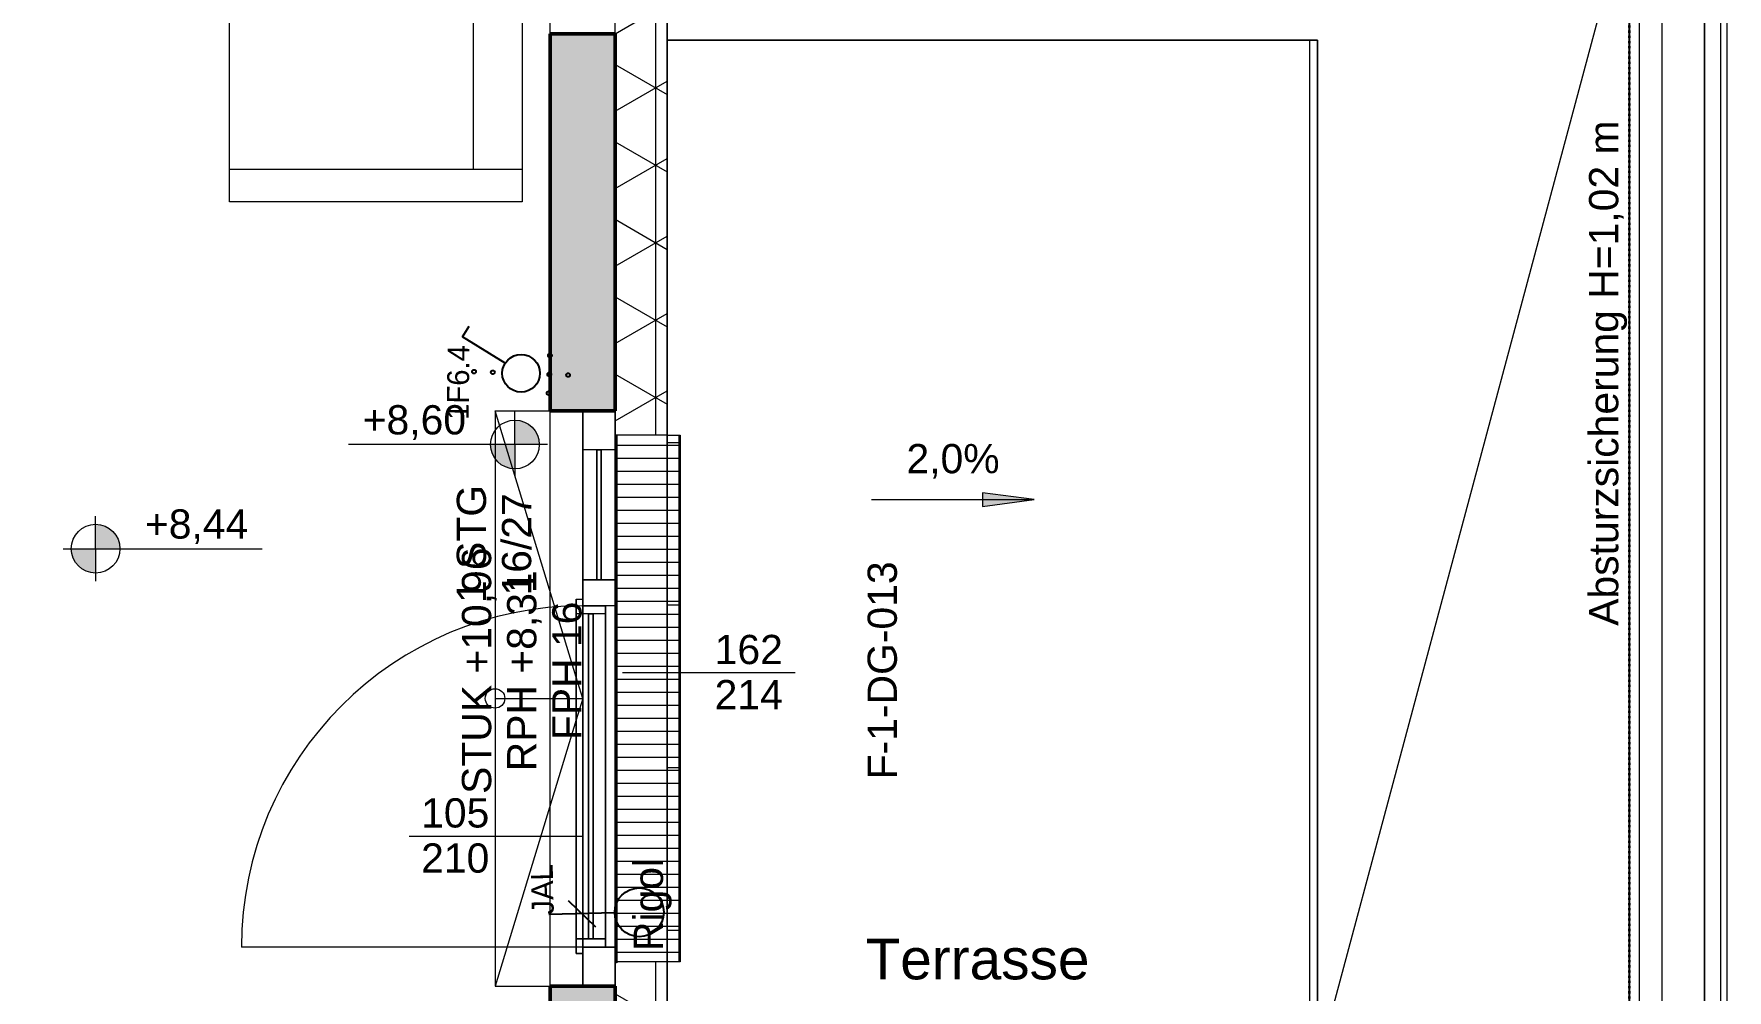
# Model space of a CAD drawing. Header units: metres. Extents: x -15638 to 29611, y -11908 to 29644.
# Drawn here: x 18591 to 23799, y 10683 to 13626 of the extents above; entities that cross this region are included whole.
import ezdxf
from ezdxf.enums import TextEntityAlignment as Align

# ---------------------------------------------------------------- set-up
doc = ezdxf.new("R2010")
doc.units = ezdxf.units.M
doc.linetypes.add('Strich Punkt Mittel', pattern=[0.015875, 0.00635, -0.004763, 0, -0.004763])
doc.linetypes.add('Verdeckt', pattern=[0.003, 0.002, -0.001])
for name, color, linetype, lineweight in [('A-DETL-GENF_', 92, 'Continuous', 13), ('A-FLOR-HRAL', 11, 'Continuous', 5), ('A-GLAZ-IDEN_', 152, 'Continuous', 9), ('A_2D', 7, 'Continuous', 13), ('A_Decken', 8, 'Continuous', 13), ('A_Gelaender', 7, 'Continuous', 13), ('A_Moebel', 6, 'Continuous', 13), ('A_Raeume', 7, 'Continuous', 13), ('A_Raeume_', 7, 'Continuous', 5), ('A_Raeume_Beschriftung_', 7, 'Continuous', 9), ('A_Raster_', 1, 'Continuous', 9), ('A_Waende', 7, 'Continuous', 13), ('G-ANNO-DIMS_', 111, 'Continuous', 9), ('M-EQPM', 50, 'Continuous', 5), ('M-EQPM-IDEN_', 50, 'Continuous', 9), ('S-STRS', 31, 'Continuous', 13), ('S-STRS-ANNO_', 31, 'Continuous', 5), ('S-STRS-IDEN_', 31, 'Continuous', 9), ('Text', 130, 'Continuous', 9)]:
    doc.layers.add(name, color=color, linetype=linetype, lineweight=lineweight)
doc.layers.add('E_Steckdose+Schalter', color=150, linetype='Continuous', true_color=0x0b6cf4)
doc.layers.add('ET_LEGENDE - Wohnung$0$800_KO_HI____L', color=130, linetype='Continuous')
doc.styles.add('Arial_2', font='arial.ttf', dxfattribs={"height": 0.09})
doc.styles.add('Arial_3', font='arial.ttf', dxfattribs={"height": 0.125})
doc.styles.add('ET_LEGENDE - Wohnung$0$ROMANS', font='romans.shx', dxfattribs={"width": 0.6})

# ---------------------------------------------------------------- blocks, each defined once
blk = doc.blocks.new('*U555')
blk.add_line((0, 65), (0, 240))
at = {"linetype": 'Continuous', "ltscale": 0.125}
blk.add_line((35.4, 187.9), (-35.4, 117.1), dxfattribs=at)
blk.add_circle((0, 0), 65)
at = {"style": 'ET_LEGENDE - Wohnung$0$ROMANS', "width": 0.6, "flags": 1}
for tag, p in [('RAUMBUCHNUMMER', (0, -400)), ('ANLAGE', (0, -550))]:
    blk.add_attdef(tag, text='', height=100, dxfattribs=at).set_placement(p, align=Align.MIDDLE)
for tag, p in [('TEILANLAGE_NR', (0, -700)), ('KOMPONENTE', (0, -850)), ('KOMPONENTE_NR', (0, -1000)), ('BEZEICHNUNG', (0, -1150)), ('TYP', (0, -1300)), ('HERSTELLER', (0, -1450)), ('MODEL', (0, -1600)), ('LEISTUNG_MAX', (0, -1750)), ('SPEZIFISCH_1', (0, -1900)), ('SPEZIFISCH_2', (0, -2050)), ('SPEZIFISCH_3', (0, -2200)), ('SPEZIFISCH_4', (0, -2350)), ('SPEZIFISCH_5', (0, -2500)), ('GEWERKE_CODE', (0, -2650)), ('LV_POS', (0, -2800)), ('ZAEHLER', (0, -2950)), ('PLATZHALTER_1', (0, -3100)), ('PLATZHALTER_2', (0, -3250)), ('PLATZHALTER_3', (0, -3400)), ('JOBLISTE_VDMA', (0, -3550)), ('ET_SPEZIFISCH_1', (0, -3700)), ('ET_SPEZIFISCH_2', (0, -3850)), ('ET_SPEZIFISCH_3', (0, -4000)), ('ET_SPEZIFISCH_4', (0, -4150)), ('ET_SPEZIFISCH_5', (0, -4300)), ('ET_SPEZIFISCH_6', (0, -4450)), ('ET_SPEZIFISCH_7', (0, -4600))]:
    blk.add_attdef(tag, text='', height=100, dxfattribs=at).set_placement(p, align=Align.MIDDLE_CENTER)
blk = doc.blocks.new('*U548')
for p, q in [((25, 43.3), (91.7, 158.8)), ((91.7, 158.8), (120.5, 142.1))]:
    blk.add_line(p, q)
blk.add_circle((0, 0), 50)
at = {"layer": 'ET_LEGENDE - Wohnung$0$800_KO_HI____L'}
for centre in [(0, 125), (0, 75), (-50, -75), (0, -75), (50, -75), (0, -125)]:
    blk.add_circle(centre, 5, dxfattribs=at)
at = {"style": 'ET_LEGENDE - Wohnung$0$ROMANS', "width": 0.6, "flags": 1}
for tag, p in [('RAUMBUCHNUMMER', (-0.2, -465.7)), ('ANLAGE', (-0.2, -615.7))]:
    blk.add_attdef(tag, text='', height=100, dxfattribs=at).set_placement(p, align=Align.MIDDLE)
for tag, p in [('TEILANLAGE_NR', (-0.2, -765.7)), ('KOMPONENTE', (-0.2, -915.7)), ('KOMPONENTE_NR', (-0.2, -1065.7)), ('BEZEICHNUNG', (-0.2, -1215.7)), ('TYP', (-0.2, -1365.7)), ('HERSTELLER', (-0.2, -1515.7)), ('MODEL', (-0.2, -1665.7)), ('LEISTUNG_MAX', (-0.2, -1815.7)), ('SPEZIFISCH_1', (-0.2, -1965.7)), ('SPEZIFISCH_2', (-0.2, -2115.7)), ('SPEZIFISCH_3', (-0.2, -2265.7)), ('SPEZIFISCH_4', (-0.2, -2415.7)), ('SPEZIFISCH_5', (-0.2, -2565.7)), ('GEWERKE_CODE', (-0.2, -2715.7)), ('LV_POS', (-0.2, -2865.7)), ('ZAEHLER', (-0.2, -3015.7)), ('PLATZHALTER_1', (-0.2, -3165.7)), ('PLATZHALTER_2', (-0.2, -3315.7)), ('PLATZHALTER_3', (-0.2, -3465.7)), ('JOBLISTE_VDMA', (-0.2, -3615.7)), ('ET_SPEZIFISCH_1', (-0.2, -3765.7)), ('ET_SPEZIFISCH_2', (-0.2, -3915.7)), ('ET_SPEZIFISCH_3', (-0.2, -4065.7)), ('ET_SPEZIFISCH_4', (-0.2, -4215.7)), ('ET_SPEZIFISCH_5', (-0.2, -4365.7)), ('ET_SPEZIFISCH_6', (-0.2, -4515.7)), ('ET_SPEZIFISCH_7', (-0.2, -4665.7))]:
    blk.add_attdef(tag, text='', height=100, dxfattribs=at).set_placement(p, align=Align.MIDDLE_CENTER)
blk = doc.blocks.new('Geländer - Geländer-3410059-263_PP_03DG_BT1')
at = {"layer": 'A_Gelaender', "lineweight": 5}
blk.add_line((42.7027, 70.778), (42.7027, 85.0167), dxfattribs=at)
blk = doc.blocks.new('Typ des oberen Holms - Oberer Geländerholm_Innen_-3410094-263_PP_03DG_BT1')
at = {"layer": 'A_Gelaender', "lineweight": 5}
for p, q in [((42.6827, 87.838), (42.6827, 70.798)), ((42.6327, 74.5452), (42.6327, 87.788))]:
    blk.add_line(p, q, dxfattribs=at)
blk = doc.blocks.new('Typ des oberen Holms - Oberer Geländerholm_Innen_-V1-263_PP_03DG_BT1')
at = {"layer": 'A_Gelaender', "lineweight": 5}
for p, q in [((42.6827, 87.838), (42.6827, 70.798)), ((42.6327, 87.788), (42.6327, 74.5452))]:
    blk.add_line(p, q, dxfattribs=at)
blk = doc.blocks.new('Moeb_Sofa - Sofa 220x90-3798868-263_PP_03DG_BT1')
at = {"layer": 'A_Moebel', "color": 8}
for p, q in [((-1.1, 0.45), (1.1, 0.45)), ((-1.1, -0.45), (-1.1, 0.45)), ((-1, -0.45), (-1, 0.45)), ((-0.3333, -0.3), (-0.3333, 0.45)), ((0.3333, -0.3), (0.3333, 0.45)), ((1, -0.45), (1, 0.45)), ((1.1, 0.45), (1.1, -0.45)), ((-1, -0.3), (1, -0.3)), ((1.1, -0.45), (-1.1, -0.45))]:
    blk.add_line(p, q, dxfattribs=at)
blk = doc.blocks.new('HLS_Rigol - 20x8cm-V46-263_PP_03DG_BT1')
at = {"layer": 'M-EQPM'}
h = blk.add_hatch(dxfattribs=at)
h.set_pattern_fill('FP_85', color=256, style=0, pattern_type=2)
h.set_pattern_definition([(270, (0, 0.6096), (0.04, 0), [])])
h.paths.add_polyline_path([(1.62, 0.095), (0, 0.095), (0, -0.095), (1.62, -0.095), (1.62, 0.06)])
for p, q in [((0, 0.097), (0, 0.1)), ((0, 0.1), (1.62, 0.1)), ((0, 0.1), (1.62, 0.1)), ((0, 0.095), (0, 0.097)), ((0, 0.097), (1.62, 0.097)), ((0, 0.06), (0, 0.095)), ((0, 0.095), (1.62, 0.095)), ((1.62, 0.1), (1.62, 0.097)), ((1.62, 0.097), (1.62, 0.095)), ((1.62, 0.095), (1.62, 0.06)), ((0, -0.095), (1.62, -0.095)), ((0, -0.097), (1.62, -0.097)), ((0, -0.1), (1.62, -0.1)), ((0, -0.1), (1.62, -0.1))]:
    blk.add_line(p, q, dxfattribs=at)
blk = doc.blocks.new('Fens_Tuer_2tlg - DK_DF_SL_1770x2520_Terrassentür dicke Aufbau NEU DG-V25-263_PP_03DG_BT1')
at = {"layer": 'A_2D', "lineweight": 5}
for p, q in [((-0.765, 0), (-0.765, 1.05)), ((-0.885, 0.1), (0.885, 0.1)), ((-0.885, 0.1), (0.885, 0.1)), ((-0.885, 0.1), (0.885, 0.1)), ((-0.885, -0.1), (-0.885, 0.1)), ((-0.885, 0.1), (-0.885, -0.1)), ((0.885, 0.1), (0.885, -0.1)), ((0.885, -0.1), (0.885, 0.1)), ((-0.785, 0.02), (-0.74, 0.02)), ((-0.785, 0), (-0.785, 0.02)), ((-0.785, 0.02), (-0.785, 0)), ((0.305, 0.02), (-0.785, 0.02)), ((-0.74, 0.02), (-0.74, -0.07)), ((-0.74, -0.07), (-0.74, 0.02)), ((-0.74, 0.02), (0.26, 0.02)), ((0.26, 0.02), (0.305, 0.02)), ((0.26, -0.07), (0.26, 0.02)), ((0.26, -0.07), (0.26, 0.02)), ((0.305, 0.02), (0.305, 0)), ((0.305, 0.02), (0.305, 0)), ((-0.885, -0.1), (-0.885, 0)), ((-0.885, 0), (-0.765, 0)), ((-0.885, 0), (0.885, 0)), ((-0.885, -0.1), (-0.885, 0)), ((-0.765, 0), (-0.785, 0)), ((-0.785, 0), (0.305, 0)), ((-0.765, -0.07), (-0.765, 0)), ((-0.765, 0), (-0.765, -0.07)), ((0.285, 0), (-0.765, 0)), ((-0.765, 0), (-0.765, -0.1)), ((0.285, 0), (-0.765, 0)), ((-0.765, -0.1), (-0.765, 0)), ((-0.74, -0.018), (0.26, -0.018)), ((-0.74, -0.032), (-0.74, -0.018)), ((-0.74, -0.018), (-0.74, -0.032)), ((0.26, -0.018), (-0.74, -0.018)), ((0.26, -0.032), (-0.74, -0.032)), ((-0.74, -0.032), (0.26, -0.032)), ((0.26, -0.018), (0.26, -0.032)), ((0.26, -0.032), (0.26, -0.018)), ((0.285, 0), (0.285, -0.07)), ((0.305, 0), (0.285, 0)), ((0.285, 0), (0.285, -0.07)), ((0.285, -0.1), (0.285, 0)), ((0.285, 0), (0.365, 0)), ((0.285, -0.1), (0.285, 0)), ((0.365, 0), (0.365, -0.1)), ((0.765, 0), (0.365, 0)), ((0.365, -0.1), (0.365, 0)), ((0.365, -0.043), (0.765, -0.043)), ((0.365, -0.057), (0.365, -0.043)), ((0.365, -0.043), (0.365, -0.057)), ((0.765, -0.043), (0.365, -0.043)), ((0.765, -0.1), (0.765, 0)), ((0.765, 0), (0.885, 0)), ((0.765, -0.1), (0.765, 0)), ((0.765, -0.043), (0.765, -0.057)), ((0.765, -0.057), (0.765, -0.043)), ((0.885, 0), (0.885, -0.1)), ((0.885, -0.1), (0.885, 0)), ((-0.885, -0.1), (0.885, -0.1)), ((0.885, -0.1), (-0.885, -0.1)), ((-0.765, -0.1), (-0.885, -0.1)), ((0.885, -0.1), (-0.885, -0.1)), ((-0.74, -0.07), (-0.765, -0.07)), ((-0.765, -0.07), (0.285, -0.07)), ((-0.765, -0.1), (0.285, -0.1)), ((0.26, -0.07), (-0.74, -0.07)), ((0.285, -0.07), (0.26, -0.07)), ((0.365, -0.1), (0.285, -0.1)), ((0.765, -0.057), (0.365, -0.057)), ((0.365, -0.057), (0.765, -0.057)), ((0.365, -0.1), (0.765, -0.1)), ((0.885, -0.1), (0.765, -0.1)), ((-0.81, -0.26), (0.81, -0.26))]:
    blk.add_line(p, q, dxfattribs=at)
blk.add_arc((-0.765, 0), 1.05, 360, 90, dxfattribs=at)
blk = doc.blocks.new('BS_Fens_Tuer - rechts-7645934-263_PP_03DG_BT1')
at = {"layer": 'A-GLAZ-IDEN_'}
blk.add_line((0, 0.00012), (0, -0.01051), dxfattribs=at)
blk = doc.blocks.new('Höhenkoten - 018-55641-263_PP_03DG_BT1')
at = {"layer": 'G-ANNO-DIMS_'}
h = blk.add_hatch(color=256, dxfattribs=at)
edge = h.paths.add_edge_path()
edge.add_line((0, 0), (0, 0.0015))
edge.add_arc((0, 0), 0.0015, 0, 90, ccw=False)
edge.add_line((0.0015, 0), (0, 0))
h = blk.add_hatch(color=256, dxfattribs=at)
edge = h.paths.add_edge_path()
edge.add_line((0, 0), (0, -0.0015))
edge.add_arc((0, 0), 0.0015, 180, 270, ccw=False)
edge.add_line((-0.0015, 0), (0, 0))
for p, q in [((0, 0), (0, 0.002)), ((-0.002, 0), (0.01024, 0)), ((0, 0), (0, -0.002))]:
    blk.add_line(p, q, dxfattribs=at)
blk.add_circle((0, 0), 0.0015, dxfattribs=at)
blk = doc.blocks.new('BS_Fens_PP - rechts-2843221-263_PP_03DG_BT1')
at = {"layer": 'A-GLAZ-IDEN_'}
blk.add_line((0, 0.00012), (0, -0.01051), dxfattribs=at)
blk = doc.blocks.new('354354')
at = {"layer": 'A-DETL-GENF_', "lineweight": 5}
h = blk.add_hatch(dxfattribs=at)
h.set_pattern_fill('FP_98', color=252, style=0, pattern_type=2)
h.set_pattern_definition([(90, (-0.58233, 0.368), (-0.5, 0), []), (180, (-0.58233, 0.368), (-1e-16, -0.5), [])])
h.paths.add_polyline_path([(20.2341, 73.698), (21.6159, 73.698), (21.6159, 73.701), (19.9959, 73.701), (19.9959, 73.698)])
h.paths.add_polyline_path([(34.7773, 73.698), (34.7773, 73.701), (33.1573, 73.701), (33.1573, 73.698), (34.3744, 73.698)])
h.paths.add_polyline_path([(18.1627, 73.698), (18.1814, 73.698), (18.1814, 73.701), (16.5614, 73.701), (16.5614, 73.698), (18.1593, 73.698)])
h.paths.add_polyline_path([(29.8875, 73.698), (31.5075, 73.698), (31.5075, 73.701), (29.8875, 73.701)])
h.paths.add_polyline_path([(20.2341, 73.703), (21.6159, 73.703), (21.6159, 73.738), (19.9959, 73.738), (19.9959, 73.703)])
h.paths.add_polyline_path([(18.165, 73.703), (18.1814, 73.703), (18.1814, 73.738), (16.5614, 73.738), (16.5614, 73.703), (18.1574, 73.703)])
h.paths.add_polyline_path([(33.1573, 73.703), (34.7773, 73.703), (34.7773, 73.738), (33.1573, 73.738)])
h.paths.add_polyline_path([(29.8875, 73.703), (31.5075, 73.703), (31.5075, 73.738), (29.8875, 73.738)])
h.paths.add_polyline_path([(10.8477, 78.9016), (10.8827, 78.9016), (10.8827, 79.9516), (10.8477, 79.9516), (10.8477, 78.918)])
h.paths.add_polyline_path([(10.8457, 78.9016), (10.8457, 79.9516), (10.8427, 79.9516), (10.8427, 78.9016)])
h.paths.add_polyline_path([(39.4777, 79.318), (39.4777, 80.368), (39.4427, 80.368), (39.4427, 79.318)])
h.paths.add_polyline_path([(39.4827, 79.318), (39.4827, 80.368), (39.4797, 80.368), (39.4797, 79.318)])
h.paths.add_polyline_path([(10.8827, 80.648), (10.8827, 80.743), (10.8777, 80.743), (10.8777, 80.7155), (10.8027, 80.7155), (10.7727, 80.724), (10.7727, 80.667), (10.8027, 80.6755), (10.8777, 80.6755), (10.8777, 80.648)])
h.paths.add_polyline_path([(10.8477, 81.4405), (10.8827, 81.4405), (10.8827, 83.0605), (10.8477, 83.0605), (10.8477, 81.4569)])
h.paths.add_polyline_path([(10.8427, 81.4405), (10.8457, 81.4405), (10.8457, 83.0605), (10.8427, 83.0605), (10.8427, 81.9392)])
h.paths.add_polyline_path([(39.4797, 81.518), (39.4827, 81.518), (39.4827, 83.138), (39.4797, 83.138), (39.4797, 82.2123)])
h.paths.add_polyline_path([(39.4427, 81.518), (39.4777, 81.518), (39.4777, 83.138), (39.4427, 83.138), (39.4427, 82.2123)])
h.paths.add_polyline_path([(22.7627, 85.418), (22.8002, 85.418), (22.8002, 85.423), (22.7727, 85.423), (22.7727, 85.498), (22.7812, 85.528), (22.7241, 85.528), (22.7327, 85.498), (22.7327, 85.423), (22.7052, 85.423), (22.7052, 85.418), (22.7578, 85.418)])
h.paths.add_polyline_path([(23.2654, 85.418), (24.7677, 85.418), (24.7677, 85.453), (23.1477, 85.453), (23.1477, 85.418)])
h.paths.add_polyline_path([(25.8902, 85.418), (27.3177, 85.418), (27.3177, 85.453), (25.6977, 85.453), (25.6977, 85.418)])
h.paths.add_polyline_path([(25.6977, 85.455), (27.3177, 85.455), (27.3177, 85.458), (25.6977, 85.458)])
h.paths.add_polyline_path([(24.7677, 85.455), (24.7677, 85.458), (23.1477, 85.458), (23.1477, 85.455), (24.4762, 85.455)])
h.paths.add_polyline_path([(22.5775, 86.9537), (22.5923, 86.9556), (22.6066, 86.9617), (22.6187, 86.9715), (22.627, 86.9822), (22.6327, 86.996), (22.6346, 87.0108), (22.6327, 87.0256), (22.627, 87.0394), (22.6179, 87.0512), (22.6044, 87.061), (22.5923, 87.066), (22.5755, 87.0677), (22.5627, 87.066), (22.5489, 87.0603), (22.5363, 87.0503), (22.528, 87.0394), (22.5223, 87.0256), (22.5203, 87.0108), (22.5223, 86.996), (22.528, 86.9822), (22.5371, 86.9704), (22.5489, 86.9613), (22.5627, 86.9556), (22.5768, 86.9537)])
h.paths.add_polyline_path([(22.4177, 87.328), (27.9077, 87.328), (27.9077, 87.368), (22.4177, 87.368), (22.4177, 87.3309)])
h.paths.add_polyline_path([(27.9021, 87.408), (27.9077, 87.408), (27.9077, 87.488), (22.4177, 87.488), (22.4177, 87.408), (27.7246, 87.408)])
at = {"layer": 'A_Waende', "lineweight": 5}
h = blk.add_hatch(dxfattribs=at)
h.set_pattern_fill('FP_3', color=250, angle=-180, style=0, pattern_type=2)
h.set_pattern_definition([(270, (39.283, 80.778), (0.20637, -4e-16), []), (330, (39.283, 80.778), (0.103185, 0.1787217), []), (30, (39.283, 80.778), (-0.103185, 0.1787217), [])])
h.paths.add_polyline_path([(39.2827, 73.898), (39.4427, 73.898), (39.4427, 79.318), (39.2827, 79.318), (39.2827, 74.0737)])
h.paths.add_polyline_path([(39.3002, 80.368), (39.4427, 80.368), (39.4427, 81.518), (39.2827, 81.518), (39.2827, 80.368), (39.2877, 80.368)])
h.paths.add_polyline_path([(39.2857, 83.138), (39.4427, 83.138), (39.4427, 84.4477), (39.2827, 84.4477), (39.2827, 83.138)])
h.paths.add_polyline_path([(39.2827, 85.4977), (39.4427, 85.4977), (39.4427, 87.1754), (39.2827, 87.1754), (39.2827, 85.5727)])
h = blk.add_hatch(dxfattribs=at)
h.set_pattern_fill('FP_4', color=250, style=0, pattern_type=2)
h.set_pattern_definition([(45, (0, 0), (-0.08980256, 0.08980256), []), (45, (0.0898, 0), (-0.08980256, 0.08980256), [0.0635, -0.03175])])
h.paths.add_polyline_path([(39.2827, 73.898), (39.2827, 79.243), (39.0827, 79.243), (39.0827, 73.898), (39.2653, 73.898)])
h.paths.add_polyline_path([(39.0827, 80.443), (39.2827, 80.443), (39.2827, 81.443), (39.0827, 81.443), (39.0827, 80.7305)])
h.paths.add_polyline_path([(39.2827, 83.213), (39.2827, 84.3727), (39.0827, 84.3727), (39.0827, 83.213), (39.1827, 83.213)])
h.paths.add_polyline_path([(39.1827, 85.8227), (39.1049, 85.8422), (39.119, 85.8068), (39.1427, 85.8127)])
h.paths.add_polyline_path([(39.2827, 85.7977), (39.2827, 85.8477), (39.1827, 85.8227), (39.2363, 85.8093)])
h.paths.add_polyline_path([(39.2827, 85.7552), (39.2827, 85.7977), (39.2197, 85.7977), (39.2414, 85.783)])
h.paths.add_polyline_path([(39.1427, 85.5727), (39.2827, 85.5727), (39.2827, 85.7552), (39.1397, 85.7552), (39.1427, 85.7477), (39.0827, 85.7477), (39.0827, 85.5727)])
h.paths.add_polyline_path([(39.1276, 85.7855), (39.1456, 85.7977), (39.1227, 85.7977)])
h.paths.add_polyline_path([(39.2197, 85.8477), (39.2827, 85.8477), (39.2827, 85.8902), (39.2277, 85.8531)])
h.paths.add_polyline_path([(39.1456, 85.8477), (39.0868, 85.8874), (39.1027, 85.8477), (39.1427, 85.8477)])
h.paths.add_polyline_path([(39.2827, 85.8902), (39.2827, 86.5927), (39.0827, 86.5927), (39.0827, 85.8977), (39.0857, 85.8902), (39.2204, 85.8902)])
at = {"layer": 'G-ANNO-DIMS_'}
blk.add_hatch(color=256, dxfattribs=at).paths.add_polyline_path([(40.571, 82.9397), (40.4123, 82.9606), (40.4123, 82.9188)])
at = {"layer": 'A_2D'}
for p, q in [((39.4427, 84.3537), (39.4427, 79.143)), ((41.4427, 84.3537), (39.4427, 84.3537)), ((41.4427, 79.143), (41.4427, 84.3537))]:
    blk.add_line(p, q, dxfattribs=at)
at = {"layer": 'A_Decken'}
for p, q in [((40.6896, 78.3905), (42.5027, 85.1555)), ((39.4427, 83.138), (39.4427, 84.4477)), ((39.4427, 84.3537), (41.4177, 84.3537)), ((41.4177, 84.3537), (41.4177, 79.143)), ((39.4427, 80.368), (39.4427, 81.518))]:
    blk.add_line(p, q, dxfattribs=at)
at = {"layer": 'A_Raeume', "color": 8, "linetype": 'Verdeckt'}
for p, q in [((42.4327, 78.3705), (42.4327, 87.588)), ((41.4177, 84.3537), (39.4427, 84.3537)), ((41.4427, 84.3537), (41.4177, 84.3537)), ((41.4427, 84.3537), (41.4427, 79.143))]:
    blk.add_line(p, q, dxfattribs=at)
at = {"layer": 'A_Raeume_', "flags": 128}
for points in [[(39.4427, 79.143), (39.4427, 78.3705), (42.4327, 78.3705), (42.4327, 87.588), (39.4427, 87.588), (39.4427, 84.3537), (41.4427, 84.3537), (41.4427, 79.143)], [(39.0827, 78.543), (39.0827, 86.5927), (37.9002, 86.5927), (37.8502, 86.5927), (37.7472, 86.5927), (35.6732, 86.5927), (35.5702, 86.5927), (35.5202, 86.5927), (35.1888, 86.5927), (35.1888, 82.0555), (33.6888, 82.0555), (33.6888, 81.0055), (35.6427, 81.0055), (35.6427, 80.7305), (36.8477, 80.7305), (36.8477, 80.288), (36.8477, 80.2405), (36.8477, 78.543)], [(39.4427, 84.3537), (39.4427, 79.143), (41.4427, 79.143), (41.4427, 84.3537)]]:
    blk.add_lwpolyline(points, close=True, dxfattribs=at)
at = {"layer": 'A_Raster_', "linetype": 'Strich Punkt Mittel', "lineweight": 35}
blk.add_line((42.4027, 59.9489), (42.4027, 94.2296), dxfattribs=at)
at = {"layer": 'A_Waende'}
for p, q in [((42.5027, 70.978), (42.5027, 87.658)), ((39.0827, 84.3727), (39.0827, 85.5727)), ((39.2827, 84.3727), (39.2827, 85.5727)), ((39.2827, 81.518), (39.2827, 83.138)), ((39.4427, 83.138), (39.4427, 81.518))]:
    blk.add_line(p, q, dxfattribs=at)
at = {"layer": 'A_Waende', "color": 10, "lineweight": 50}
for p, q in [((39.0827, 83.213), (39.0827, 84.3727)), ((39.2827, 84.3727), (39.0827, 84.3727)), ((39.2827, 84.3727), (39.2827, 83.213)), ((39.2827, 83.213), (39.0827, 83.213)), ((39.0827, 81.443), (39.0827, 80.443)), ((39.2827, 81.443), (39.0827, 81.443)), ((39.2827, 81.443), (39.2827, 80.443))]:
    blk.add_line(p, q, dxfattribs=at)
at = {"layer": 'A_Waende', "color": 250, "lineweight": 5}
for p, q in [((39.2827, 83.213), (39.2827, 83.138)), ((39.4427, 83.138), (39.2827, 83.138)), ((39.2827, 81.518), (39.2827, 81.443)), ((39.4427, 81.518), (39.2827, 81.518))]:
    blk.add_line(p, q, dxfattribs=at)
at = {"layer": 'G-ANNO-DIMS_'}
for p, q in [((40.071, 82.9397), (40.571, 82.9397)), ((40.571, 82.9397), (40.4123, 82.9606)), ((40.4123, 82.9606), (40.4123, 82.9188)), ((40.4123, 82.9188), (40.571, 82.9397))]:
    blk.add_line(p, q, dxfattribs=at)
at = {"layer": 'S-STRS'}
for p, q in [((38.9127, 83.213), (38.9127, 81.443)), ((38.9127, 83.213), (39.0827, 83.213)), ((38.9127, 83.213), (38.9127, 81.443)), ((39.1827, 83.213), (39.1827, 82.633)), ((39.1827, 82.633), (39.1827, 81.543)), ((39.1827, 81.543), (39.1827, 81.443)), ((38.9127, 81.443), (39.0827, 81.443))]:
    blk.add_line(p, q, dxfattribs=at)
at = {"layer": 'S-STRS-ANNO_'}
for p, q in [((39.1627, 82.3936), (38.9127, 83.213)), ((39.1827, 82.328), (39.1627, 82.3936)), ((38.9127, 82.328), (39.1627, 82.328)), ((39.1627, 82.328), (39.1827, 82.328)), ((39.1827, 82.328), (39.1627, 82.2624)), ((39.1627, 82.2624), (38.9127, 81.443))]:
    blk.add_line(p, q, dxfattribs=at)
blk.add_circle((38.9127, 82.328), 0.03, dxfattribs=at)
at = {"layer": 'A-FLOR-HRAL'}
blk.add_blockref('Geländer - Geländer-3410059-263_PP_03DG_BT1', (0, 0), dxfattribs=at)
at = {"layer": 'A-GLAZ-IDEN_', "xscale": 49.99999999999998, "yscale": 49.99999999999998, "zscale": 49.99999999999998}
for name, p, rotation in [('BS_Fens_PP - rechts-2843221-263_PP_03DG_BT1', (39.3107, 82.408), 90.00000000000003), ('BS_Fens_Tuer - rechts-7645934-263_PP_03DG_BT1', (39.1746, 81.9034), 270.0000000000002)]:
    blk.add_blockref(name, p, dxfattribs=dict(at, rotation=rotation))
at = {"layer": 'A_2D', "lineweight": 5, "rotation": 89.99999999999991}
blk.add_blockref('Fens_Tuer_2tlg - DK_DF_SL_1770x2520_Terrassentür dicke Aufbau NEU DG-V25-263_PP_03DG_BT1', (39.1827, 82.328), dxfattribs=at)
at = {"layer": 'A_Gelaender', "lineweight": 5}
for name in ['Typ des oberen Holms - Oberer Geländerholm_Innen_-3410094-263_PP_03DG_BT1', 'Typ des oberen Holms - Oberer Geländerholm_Innen_-V1-263_PP_03DG_BT1']:
    blk.add_blockref(name, (0, 0), dxfattribs=at)
at = {"layer": 'A_Moebel', "color": 8, "rotation": 89.99999999999888}
blk.add_blockref('Moeb_Sofa - Sofa 220x90-3798868-263_PP_03DG_BT1', (38.5464, 84.9555), dxfattribs=at)
at = {"layer": 'G-ANNO-DIMS_', "xscale": 49.99999999999998, "yscale": 49.99999999999998, "zscale": 49.99999999999998, "rotation": 180}
blk.add_blockref('Höhenkoten - 018-55641-263_PP_03DG_BT1', (38.974, 83.1093), dxfattribs=at)
at = {"layer": 'G-ANNO-DIMS_', "xscale": 49.99999999999998, "yscale": 49.99999999999998, "zscale": 49.99999999999998}
blk.add_blockref('Höhenkoten - 018-55641-263_PP_03DG_BT1', (37.6841, 82.7887), dxfattribs=at)
at = {"layer": 'M-EQPM', "rotation": 269.9999999999997}
blk.add_blockref('HLS_Rigol - 20x8cm-V46-263_PP_03DG_BT1', (39.3827, 83.138), dxfattribs=at)
at = {"layer": 'A-GLAZ-IDEN_', "char_height": 0.09, "attachment_point": 1, "rotation": 90, "style": 'Arial_2'}
for s, insert, width in [('STUK +10,96', (38.8109, 82.0343), 0.905907), ('RPH +8,31', (38.9498, 82.1038), 0.737552), ('F-1-DG-013', (40.0588, 82.0791), 0.797679), ('FPH 16', (39.0887, 82.1997), 0.509072)]:
    blk.add_mtext(s, dxfattribs=dict(at, insert=insert, width=width))
at = {"layer": 'A-GLAZ-IDEN_', "char_height": 0.09, "width": 0.252532, "attachment_point": 1, "style": 'Arial_2'}
for s, insert in [('162', (39.5883, 82.5236)), ('214', (39.5883, 82.3847)), ('105', (38.6854, 82.0209)), ('210', (38.6854, 81.882))]:
    blk.add_mtext(s, dxfattribs=dict(at, insert=insert))
at = {"layer": 'A_Raeume_Beschriftung_', "insert": (40.0525, 81.5887), "char_height": 0.125, "width": 0.841772, "attachment_point": 1, "style": 'Arial_3'}
blk.add_mtext('Terrasse', dxfattribs=at)
at = {"layer": 'G-ANNO-DIMS_', "char_height": 0.09, "attachment_point": 1, "line_spacing_factor": 0.941778, "style": 'Arial_2'}
for s, insert, width in [('+8,60', (38.5056, 83.2303), 0.380128), ('2,0%', (40.1783, 83.1108), 0.342666), ('+8,44', (37.8357, 82.9098), 0.380128)]:
    blk.add_mtext(s, dxfattribs=dict(at, insert=insert, width=width))
at = {"layer": 'M-EQPM-IDEN_', "insert": (39.3393, 81.5509), "char_height": 0.09, "width": 0.3327, "attachment_point": 1, "rotation": 90, "style": 'Arial_2'}
blk.add_mtext('Rigol', dxfattribs=at)
at = {"layer": 'S-STRS-IDEN_', "char_height": 0.09, "attachment_point": 1, "rotation": 90, "style": 'Arial_2'}
for s, insert, width in [('1 STG', (38.7951, 82.6216), 0.432911), ('16/27', (38.934, 82.6447), 0.376793)]:
    blk.add_mtext(s, dxfattribs=dict(at, insert=insert, width=width))
at = {"layer": 'Text', "color": 7, "insert": (42.2779, 82.5515), "char_height": 0.09, "width": 1.835864, "attachment_point": 1, "rotation": 90, "style": 'Arial_2'}
blk.add_mtext('Absturzsicherung H=1,02 m', dxfattribs=at)

msp = doc.modelspace()

# ---------------------------------------------------------------- linework, layer by layer
at = {"color": 5}
msp.add_lwpolyline([(-10981, 16688.6), (-10981, 6097.4), (-10981, 330.8), (-6220.5, 330.8), (3979.3, 330.8), (13979.3, 330.8), (23499, 330.8), (23499.3, 810.8), (23499, 10810.8), (23499, 16810.8), (19347.7, 16810.8), (9347.7, 16810.8), (-981, 16810.8), (-10981, 16810.8), (-10981, 16688.6)], dxfattribs=at)

# ---------------------------------------------------------------- block references
at = {"xscale": 1000, "yscale": 1000, "zscale": 1000}
msp.add_blockref('354354', (-18903.7, -70747.2), dxfattribs=at)
at = {"layer": 'E_Steckdose+Schalter'}
for name, p, xscale, yscale, zscale, rotation in [('*U548', (20089.1, 12581.1), 1.158225034426244, 1.158225034426244, 1.158225034426244, 87.94024866499016), ('*U555', (20452.7, 10922.8), 1.15822503442624, 1.15822503442624, 1.15822503442624, 91.36110168650983)]:
    msp.add_blockref(name, p, dxfattribs=dict(at, xscale=xscale, yscale=yscale, zscale=zscale, rotation=rotation))

# ---------------------------------------------------------------- texts
at = {"color": 212}
for s, rotation, p in [('1F6.4', 89.3163, (19927.8, 12437.4)), ('JAL', 91.3611, (20190, 10916.1))]:
    msp.add_text(s, height=67.36, rotation=rotation, dxfattribs=at).set_placement(p)

doc.saveas('drawing.dxf')
